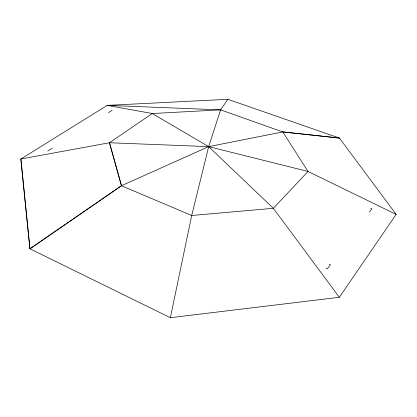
<?xml version="1.0" encoding="UTF-8"?>
<svg xmlns="http://www.w3.org/2000/svg" width="417" height="417" viewBox="0 0 417 417"><rect width="100%" height="100%" fill="white"/><g stroke="black" fill="none" stroke-linecap="round" stroke-linejoin="round"><path stroke-width="0.63" d="M170.365 317.691L339.339 297.285L396.134 214.401L308.017 171.455L208.672 146.633L109.462 142.744L20.881 159.013L29.941 248.813L170.365 317.691L191.7 215.49L208.672 146.633L220.593 109.853L227.844 99.309L339.428 138.069L396.15 214.374M369.384 212.185L371.886 208.813L370.666 208.349M227.844 99.309L107.221 105.386L20.85 159.033L29.941 248.813L121.441 185.721L208.672 146.633L282.783 131.928L339.428 138.069L282.799 131.908L308.017 171.455L273.338 208.307L191.7 215.49L121.441 185.721L109.462 142.744L152.268 113.528L220.593 109.853L282.783 131.928M29.941 248.813L121.488 185.742L109.462 142.744M47.788 151.053L52.193 148.259M108.43 112.621L112.1 110.296M220.593 109.853L107.221 105.386L152.268 113.528L208.672 146.633L273.338 208.307L339.339 297.285M329.232 264.19L330.436 264.691L327.335 268.871L326.136 268.366"/></g></svg>
